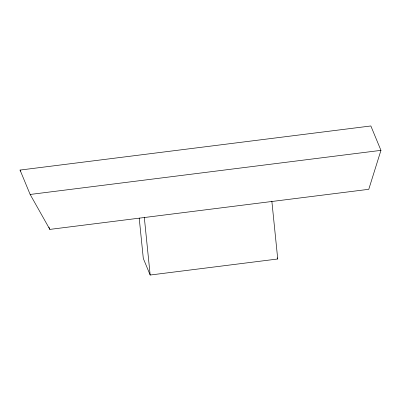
<?xml version="1.0" encoding="UTF-8"?>
<svg xmlns="http://www.w3.org/2000/svg" width="401" height="401" viewBox="0 0 401 401"><rect width="100%" height="100%" fill="white"/><g stroke="black" fill="none" stroke-linecap="round" stroke-linejoin="round"><path stroke-width="0.6" d="M380.95 150.36L368.765 189.307L49.854 229.402L30.15 194.46L20.05 170.069L370.85 125.969L380.95 150.36L30.15 194.46M139.202 218.054L143.312 258.48L150.169 275.031L277.733 258.991L271.848 201.147M20.05 170.069L20.657 171.147M277.256 257.853L277.733 258.991M48.917 227.131L49.854 229.402M144.285 217.187L150.169 275.031"/></g></svg>
